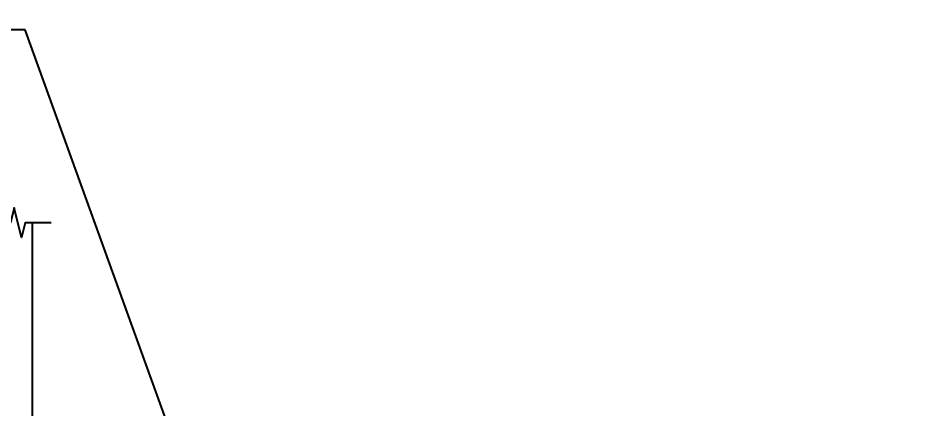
# Model space of a CAD drawing. Header units: inches. Extents: x -16404 to 14624, y -1591 to 16152.
# Drawn here: x 8032.2 to 8079.21, y 12149.47 to 12170.1 of the extents above; entities that cross this region are included whole.
import ezdxf
from ezdxf import colors
from ezdxf.entities.mleader import LeaderData, LeaderLine
from ezdxf.math import Vec2, Vec3

# ---------------------------------------------------------------- set-up
doc = ezdxf.new("R2010")
doc.units = ezdxf.units.IN
doc.header["$LTSCALE"] = 24
doc.header["$MEASUREMENT"] = 0
for name, color, linetype in [('S-ANNO-NOTE', 4, 'CONTINUOUS'), ('S-BREAK', 2, 'CONTINUOUS'), ('S-TYP DETAIL BLOCKS', 1, 'CONTINUOUS'), ('S-WOOD', 3, 'CONTINUOUS')]:
    doc.layers.add(name, color=color, linetype=linetype)
doc.styles.add('Arial', font='arial.ttf', dxfattribs={"width": 0.85})

# ---------------------------------------------------------------- blocks, each defined once
blk = doc.blocks.new('Se_MOMENT FRAME COLUMN BRACING')
at = {"layer": 'S-BREAK', "flags": 128}
blk.add_lwpolyline([(37.54685751637226, 66.29924479681722), (36.17543108107475, 66.29924479681722), (35.98614429872487, 65.52089360387072), (35.60757073402328, 67.07759598976372), (35.41828395167704, 66.29924479681722), (35.04685751637589, 66.29924479681722), (20.17543108107475, 66.29924479681722), (19.98614429872487, 65.52089360387072), (19.60757073402328, 67.07759598976372), (19.41828395167704, 66.29924479681722), (5.290812674200424, 66.29924479681722)], dxfattribs=at)
at = {"layer": 'S-WOOD'}
blk.add_line((36.54685751637589, 66.29924479681722), (36.54685751637589, 51.3664472210512), dxfattribs=at)
at = {"layer": 'S-ANNO-NOTE'}
ml = blk.add_multileader_mtext('Standard', dxfattribs=at)
ml.set_content('\\A1;{\\C4;SHEAR TAB CONNECTION PER M.F. BEAM BRACING DETAIL w/ SHEAR TAB ON ONE SIDE OF BLOCKING. CENTER AT M.F. COLUMN WHERE POSSIBLE}', color=256, style='Arial')
ml.set_leader_properties(color=2)
ml.build(insert=Vec2(0, 0))
ml.multileader.update_dxf_attribs({"dogleg_length": 0.36, "arrow_head_size": 1.5, "scale": 12})
ctx = ml.context
ctx.base_point, ctx.scale, ctx.char_height, ctx.arrow_head_size, ctx.landing_gap_size, ctx.plane_origin = Vec3(6.10474664049654, 76.46701623189438), 12, 1.125, 1.5, 0.75, Vec3(15.45714592194054, 375.1833895970449)
ctx.text_align_type = 2
notes = []
notes.append((ctx, [(1, (1, 1, 0), (36.18371151089218, 76.46701623189438), (-1, 0), 1.500000000000008, [(0, [(45.00786122815043, 52.04519722105033)], 0, [])])]))
ctx.mtext.insert, ctx.mtext.width, ctx.mtext.alignment, ctx.mtext.flow_direction = Vec3(33.93371151089218, 77.03910866027036), 29.21464614657819, 3, 5
for ctx, leaders in notes:
    for number, flags, end, landing, length, lines in leaders:
        leader = LeaderData()
        leader.index, (leader.has_last_leader_line, leader.has_dogleg_vector, leader.attachment_direction) = number, flags
        leader.last_leader_point, leader.dogleg_vector, leader.dogleg_length = Vec3(end), Vec3(landing), length
        for number, points, colour, breaks in lines:
            line = LeaderLine()
            line.index, line.vertices, line.color, line.breaks = number, Vec3.list(points), colors.encode_raw_color(colour), breaks
            leader.lines.append(line)
        ctx.leaders.append(leader)
blk = doc.blocks.new('Se_MOMENT FRAME STEEL BEAM TO STEEL COLUMN CONNECTION 1')
at = {"layer": 'S-ANNO-NOTE'}
ml = blk.add_multileader_mtext('Standard', dxfattribs=at)
ml.set_content('\\A1;CONTINUITY PLATE TO MATCH BEAM FLANGE THICKNESS, TYPICAL', color=4, style='Arial')
ml.set_leader_properties(color=2)
ml.build(insert=Vec2(0, 0))
ml.multileader.update_dxf_attribs({"dogleg_length": 0.36, "arrow_head_size": 1.3125, "scale": 12})
ctx = ml.context
ctx.base_point, ctx.scale, ctx.char_height, ctx.arrow_head_size, ctx.landing_gap_size, ctx.plane_origin = Vec3(25.79921430799513, 155.9940856090016), 12, 1.125, 1.3125, 1.08, Vec3(106.4788961585018, 3636.928038208767)
ctx.text_align_type = 2
notes = []
notes.append((ctx, [(0, (1, 1, 0), (53.56180213200605, 155.9940856090016), (-1, 0), 1.500000000000008, [(0, [(79.46726899342138, 132.0696113624035)], 0, [])])]))
ctx.mtext.insert, ctx.mtext.width, ctx.mtext.alignment, ctx.mtext.flow_direction = Vec3(50.98180213200612, 156.6678577781695), 25.08987830102842, 3, 5
for ctx, leaders in notes:
    for number, flags, end, landing, length, lines in leaders:
        leader = LeaderData()
        leader.index, (leader.has_last_leader_line, leader.has_dogleg_vector, leader.attachment_direction) = number, flags
        leader.last_leader_point, leader.dogleg_vector, leader.dogleg_length = Vec3(end), Vec3(landing), length
        for number, points, colour, breaks in lines:
            line = LeaderLine()
            line.index, line.vertices, line.color, line.breaks = number, Vec3.list(points), colors.encode_raw_color(colour), breaks
            leader.lines.append(line)
        ctx.leaders.append(leader)

msp = doc.modelspace()

# ---------------------------------------------------------------- block references
at = {"layer": 'S-TYP DETAIL BLOCKS'}
for name, p in [('Se_MOMENT FRAME STEEL BEAM TO STEEL COLUMN CONNECTION 1', (8174.338408057387, 12006.00000000026)), ('Se_MOMENT FRAME COLUMN BRACING', (7996.403849856982, 12093.00000000026))]:
    msp.add_blockref(name, p, dxfattribs=at)

doc.saveas('drawing.dxf')
